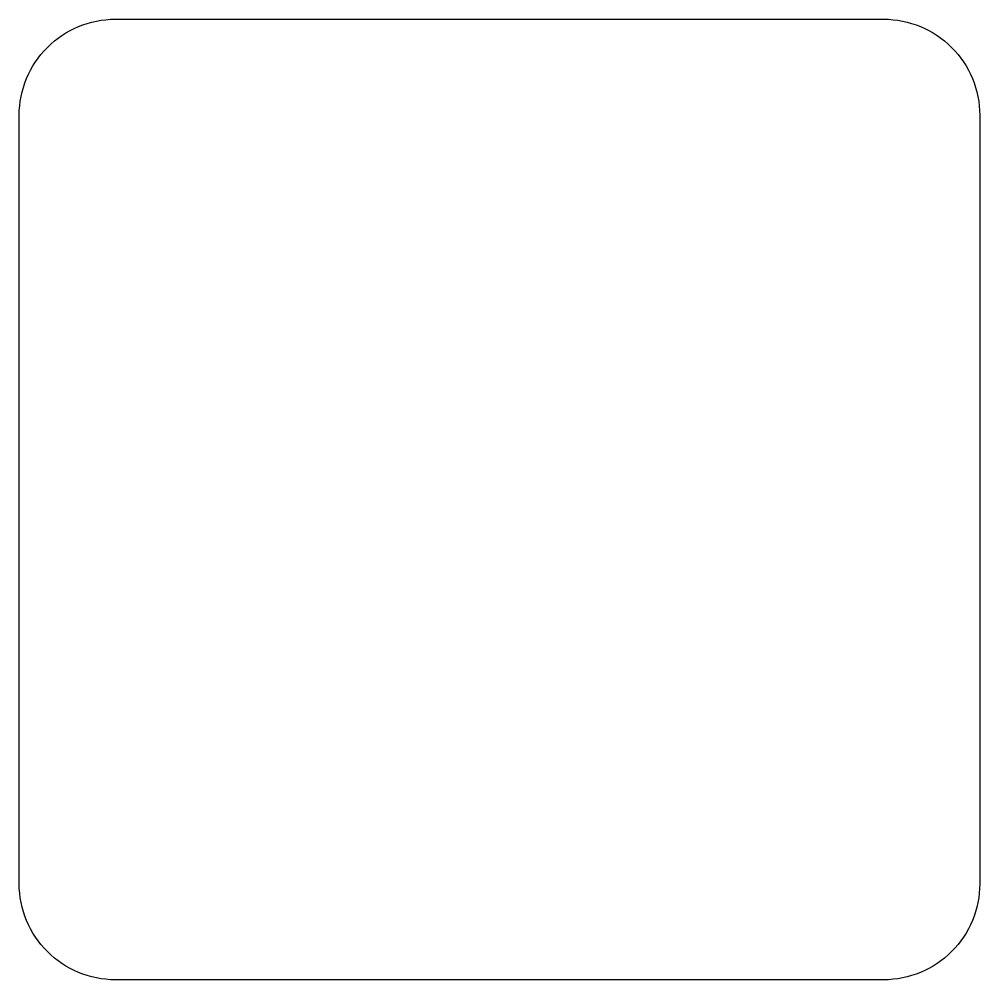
# Model space of a CAD drawing. Header units: millimetres. Extents: x -50 to 0, y -24.9 to 25.1.
import ezdxf

# ---------------------------------------------------------------- set-up
doc = ezdxf.new("R2010")
doc.units = ezdxf.units.MM
doc.layers.get('0').update_dxf_attribs({"linetype": 'CONTINUOUS'})

msp = doc.modelspace()

# ---------------------------------------------------------------- linework, layer by layer
for points in [[(-0.044, -19.893, -0.414214), (-5.044, -24.893), (-45.044, -24.893, -0.414214), (-50.044, -19.893), (-50.044, 20.107, -0.414214), (-45.044, 25.107), (-5.044, 25.107, -0.414214), (-0.044, 20.107)], [(-5.044, -24.893), (-45.044, -24.893, -0.414214), (-50.044, -19.893), (-50.044, 20.107, -0.414214), (-45.044, 25.107), (-5.044, 25.107, -0.414214), (-0.044, 20.107), (-0.044, -19.893, -0.414214)]]:
    msp.add_lwpolyline(points, format="xyb", close=True)

doc.saveas('drawing.dxf')
